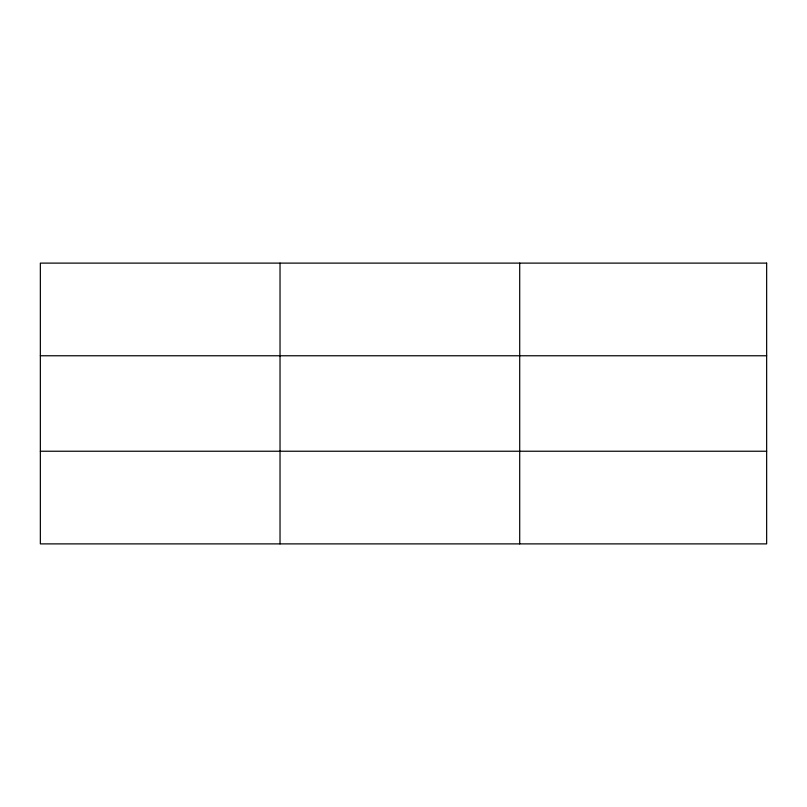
<?xml version="1.0" encoding="UTF-8"?>
<svg xmlns="http://www.w3.org/2000/svg" width="807" height="807" viewBox="0 0 807 807"><rect width="100%" height="100%" fill="white"/><g stroke="black" fill="none" stroke-linecap="round" stroke-linejoin="round"><path stroke-width="1.21" d="M280.029 263.112L280.029 543.888M519.708 263.112L519.708 543.888M40.35 355.766L766.65 355.766M40.35 451.234L766.65 451.234M766.65 263.112L766.65 543.888L40.35 543.888L40.35 263.112L766.65 263.112"/></g></svg>
